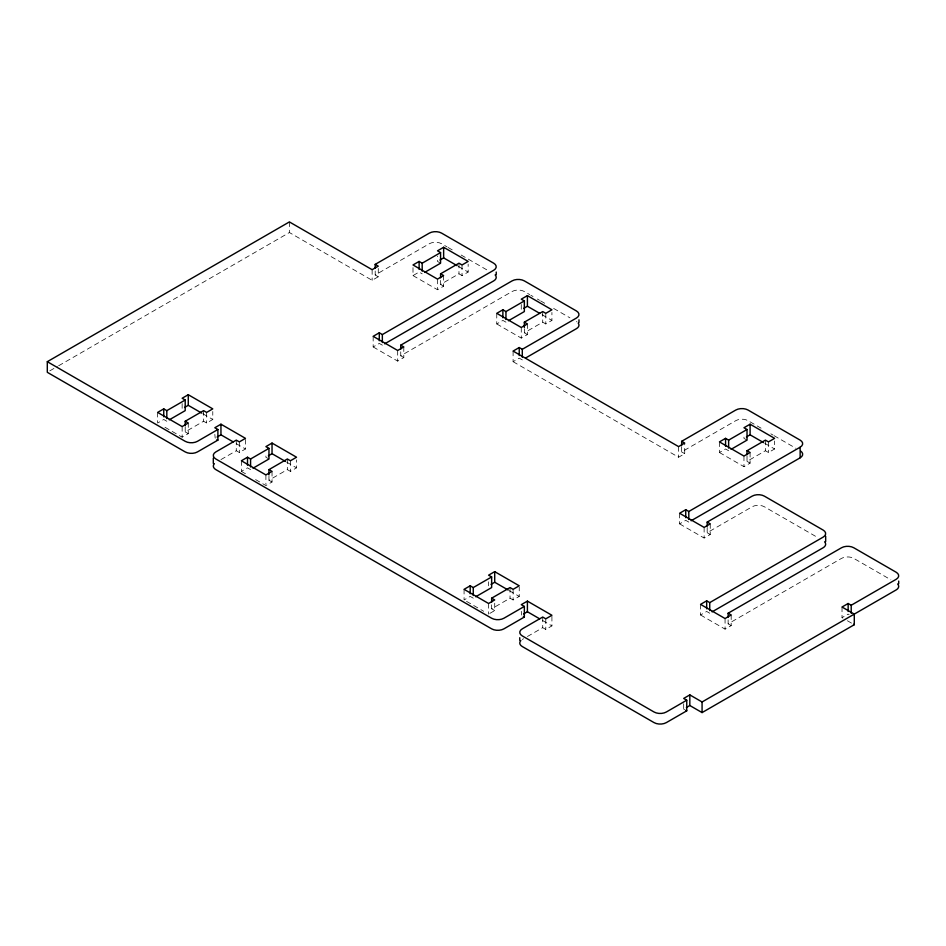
<?xml version="1.0" encoding="UTF-8"?>
<svg xmlns="http://www.w3.org/2000/svg" width="946" height="946" viewBox="0 0 946 946"><rect width="100%" height="100%" fill="white"/><g stroke="black" fill="none" stroke-linecap="round" stroke-linejoin="round"><path stroke-width="0.71" stroke-dasharray="4.73 3.55" d="M49.819 370.844L57.387 366.48M58.652 365.747L289.393 232.527L372.133 280.3L378.27 276.764L378.27 267.47M375.195 271.017L375.195 274.99L429.342 243.737A8.668 5.002 0 0 1 441.593 243.737L447.02 246.871M413 267.623L413 275.582L419.125 272.046L422.188 273.82M185.203 426.563L185.203 431.873L203.591 421.254L206.654 423.028L212.779 419.48L212.779 411.522M440.576 280.454L440.576 284.427L458.964 273.82L462.026 275.582L468.152 272.046L468.152 264.088M164.971 427.273L182.14 437.182L188.266 433.635L188.266 423.028M413 275.582L437.513 289.736L443.639 286.2L443.639 275.582M214.825 434.38L215.203 438.14M373.162 336.327L373.162 346.945L379.287 343.41L382.35 345.172M220.95 459.59L236.275 450.745L239.338 452.507L245.475 448.972L245.475 438.353M400.737 351.806L400.737 355.791L512.082 291.51A8.668 5.002 0 0 1 524.344 291.51L529.76 294.644M373.162 346.945L397.675 361.1L403.8 357.564L403.8 346.945M241.384 460.773L241.384 471.38L247.509 467.844L250.584 469.618M496.756 313.327L496.756 323.946L502.882 320.41L505.956 322.172M268.96 476.252L268.96 480.225L287.348 469.618L290.422 471.38L296.547 467.844L296.547 459.886M524.344 328.806L524.344 332.791L542.72 322.172L545.795 323.946L551.92 320.41L551.92 312.44M272.034 471.38L272.034 481.999L265.897 485.535L253.646 478.463M496.756 323.946L521.27 338.1L527.407 334.565L527.407 323.946M513.099 351.072L513.099 361.691L519.236 358.156L522.298 359.918L525.68 357.966M681.652 446.618L681.652 451.916L735.787 420.663A8.668 5.002 0 0 1 748.05 420.663L761.069 428.183M513.099 361.691L678.589 457.225L684.715 453.69L684.715 443.071M719.445 441.9L719.445 452.507L725.57 448.972L728.633 450.745M491.648 604.813L491.648 608.798L510.036 598.179L513.099 599.953L519.236 596.406L519.236 587.123M747.021 456.055L747.021 461.352L765.409 450.745L768.471 452.507L774.608 448.972L774.608 441.013M489.815 613.398L494.711 610.56L494.711 599.953M719.445 452.507L743.958 466.662L750.095 463.126L750.095 452.507M521.27 611.305L521.66 615.066M679.606 513.252L679.606 523.871L685.732 520.335L688.794 522.097M522.298 639.461L523.576 638.727M527.407 636.516L542.72 627.671L545.783 629.433L551.92 625.897L551.92 615.278M707.182 527.407L707.182 532.716L752.129 506.772A8.668 5.002 0 0 1 764.392 506.772L818.231 537.848M679.606 523.871L704.12 538.026L710.245 534.49L710.245 523.871M700.548 604.376L700.548 614.983L706.674 611.447L709.737 613.221M728.124 619.855L728.124 623.84L841.514 558.377A8.668 5.002 0 0 1 853.777 558.377L890.86 579.792M700.548 614.983L725.062 629.137L731.187 625.602L731.187 614.983M683.686 703.741L683.686 709.051L684.845 708.388M842.023 607.025L842.023 617.643L848.148 614.108L849.106 614.652M448.108 247.497L453.536 250.631M461.128 255.018L487.178 270.059M530.848 295.27L533.024 296.524M537.363 299.031L539.539 300.284M540.615 300.911L546.043 304.044M553.647 308.431L569.918 317.821M770.836 433.824L773.012 435.077M774.1 435.704L795.799 448.238M458.349 266.382L468.152 272.046M542.117 314.746L551.92 320.41M764.794 443.307L774.608 448.972M440.576 263.201L437.513 261.427L437.513 256.118M747.021 440.127L743.958 438.353L743.958 434.38M440.576 284.427L443.639 286.2M524.344 332.791L527.407 334.565M747.021 461.352L750.095 463.126M375.195 274.99L378.27 276.764M681.652 451.916L684.715 453.69M400.737 355.791L403.8 357.564M707.182 532.716L710.245 534.49M842.023 617.643L842.791 618.081M847.38 620.742L851.979 623.39M728.124 623.84L731.187 625.602M202.976 413.828L212.779 419.48M286.744 462.18L296.547 467.844M509.421 590.753L519.236 596.406M268.96 458.999L265.897 457.225L265.897 453.252M236.275 443.662L245.475 448.972M542.72 620.588L551.92 625.897M683.686 709.051L684.644 709.606M166.815 421.254L163.753 419.48L157.627 423.028L157.627 412.409M185.203 431.873L188.266 433.635M268.96 480.225L272.034 481.999M473.26 598.179L470.197 596.406L464.072 599.953L464.072 589.334M491.648 608.798L494.711 610.56M241.384 471.38L246.291 474.218M466.52 601.36L483.678 611.27M768.471 441.9L768.471 452.507M765.409 440.127L765.409 450.745M743.958 456.055L743.958 466.662M725.062 618.53L725.062 629.137M704.12 527.407L704.12 538.026M678.589 446.618L678.589 457.225M545.795 313.327L545.795 323.946M545.783 618.826L545.783 629.433M542.72 311.565L542.72 322.172M542.72 617.052L542.72 627.671M521.27 304.482L521.27 309.791M521.27 327.482L521.27 338.1M513.099 589.334L513.099 599.953M510.036 587.561L510.036 598.179M488.585 581.814L488.585 585.799M488.585 603.489L488.585 614.108M462.026 264.963L462.026 275.582M458.964 263.201L458.964 273.82M437.513 279.117L437.513 289.736M397.675 350.481L397.675 361.1M372.133 269.681L372.133 280.3M290.422 460.773L290.422 471.38M289.393 221.92L289.393 232.527M287.348 458.999L287.348 469.618M265.897 474.927L265.897 484.21M239.338 441.9L239.338 452.507M236.275 440.127L236.275 450.745M206.654 412.409L206.654 423.028M203.591 410.635L203.591 421.254M182.14 403.564L182.14 408.873M182.14 426.563L182.14 437.182M576.433 321.581A8.668 5.002 0 0 1 576.965 321.912"/><path stroke-width="1.42" d="M214.399 463.646A8.668 5.002 0 0 0 215.842 469.618L491.648 628.854A8.668 5.002 0 0 0 503.911 628.854L524.344 617.052L524.344 606.433L503.911 618.235A8.668 5.002 0 0 1 491.648 618.235L215.842 458.999A8.668 5.002 0 0 1 215.842 451.916L236.275 440.127L239.338 441.9L245.475 438.353L220.95 424.198L214.825 427.746L217.887 429.508L217.887 440.127L197.466 451.916A8.668 5.002 0 0 1 185.203 451.916L47.3 372.31L47.3 361.691L289.393 221.92L372.133 269.681L378.27 266.145L375.195 264.383L375.195 268.357M375.195 264.383L429.342 233.118A8.668 5.002 0 0 1 441.593 233.118L493.694 263.201A8.668 5.002 0 0 1 493.694 270.272L382.35 334.565L379.287 332.791L373.162 336.327L397.675 350.481L403.8 346.945L400.737 345.172L400.737 349.157M169.263 419.835L185.203 410.635L185.203 400.028L166.815 410.635L163.753 408.873L157.627 412.409L182.14 426.563L188.266 423.028L185.203 421.254L185.203 425.239M185.203 421.254L203.591 410.635L206.654 412.409L212.779 408.873L188.266 394.719L182.14 398.254L185.203 400.028M424.636 272.401L440.576 263.201L440.576 252.582L422.188 263.201L419.125 261.427L413 264.963L437.513 279.117L443.639 275.582L440.576 273.82L440.576 277.793M440.576 273.82L458.964 263.201L462.026 264.963L468.152 261.427L443.639 247.273L437.513 250.82L440.576 252.582M184.588 407.454L188.266 405.326L201.746 413.118M439.961 260.02L443.639 257.891L457.119 265.672M217.887 429.508L197.466 441.309A8.668 5.002 0 0 1 185.203 441.309L47.3 361.691M217.119 437.028L220.95 434.817L233.213 441.9M384.667 343.836L493.694 280.891A8.668 5.002 0 0 0 495.148 274.931M400.737 345.172L512.082 280.891A8.668 5.002 0 0 1 524.344 280.891L576.433 310.974A8.668 5.002 0 0 1 576.433 318.045L522.298 349.299L519.236 347.537L513.099 351.072L678.589 446.618L684.715 443.071L681.652 441.309L681.652 445.282M253.031 468.199L268.96 458.999L268.96 448.38L250.584 458.999L247.509 457.225L241.384 460.773L265.897 474.927L272.034 471.38L268.96 469.618L268.96 474.927M268.96 469.618L287.348 458.999L290.422 460.773L296.547 457.225L272.034 443.071L265.897 446.618L268.96 448.38M508.404 320.765L524.344 311.565L524.344 300.946L505.956 311.565L502.882 309.791L496.756 313.327L521.27 327.482L527.407 323.946L524.344 322.172L524.344 327.482M524.344 322.172L542.72 311.565L545.795 313.327L551.92 309.791L527.407 295.637L521.27 299.173L524.344 300.946M268.357 455.818L272.034 453.69L285.515 461.471M523.729 308.372L527.407 306.256L539.658 313.327M525.68 357.966L576.433 328.664A8.668 5.002 0 0 0 578.266 323.142M681.652 441.309L735.787 410.044A8.668 5.002 0 0 1 748.05 410.044L800.139 440.127A8.668 5.002 0 0 1 800.139 447.198L800.139 457.817L691.124 520.761M475.72 596.76L491.648 587.561L491.648 576.954L473.26 587.561L470.197 585.799L464.072 589.334L488.585 603.489L494.711 599.953L491.648 598.179L491.648 602.164M491.648 598.179L510.036 587.561L513.099 589.334L519.236 585.799L494.711 571.644L488.585 575.18L491.648 576.954M731.092 449.326L747.021 440.127L747.021 429.508L728.633 440.127L725.57 438.353L719.445 441.9L743.958 456.055L750.095 452.507L747.021 450.745L747.021 454.719M747.021 450.745L765.409 440.127L768.471 441.9L774.608 438.353L750.095 424.198L743.958 427.746L747.021 429.508M491.033 584.38L494.711 582.263L508.203 590.044M746.418 436.946L750.095 434.817L763.576 442.598M520.844 640.572A8.668 5.002 0 0 0 522.298 646.544L654.064 722.614A8.668 5.002 0 0 0 666.327 722.614L686.749 710.824L686.749 700.206L666.327 712.007A8.668 5.002 0 0 1 654.064 712.007L522.298 635.925A8.668 5.002 0 0 1 522.298 628.842L542.72 617.052L545.783 618.826L551.92 615.278L527.407 601.124L521.27 604.671L524.344 606.433M800.139 447.198L688.794 511.49L685.732 509.717L679.606 513.252L704.12 527.407L710.245 523.871L707.182 522.097L707.182 526.082M523.576 613.954L527.407 611.743L539.658 618.826M707.182 522.097L752.129 496.153A8.668 5.002 0 0 1 764.392 496.153L823.126 530.067A8.668 5.002 0 0 1 823.126 537.139L709.737 602.602L706.674 600.84L700.548 604.376L725.062 618.53L731.187 614.983L728.124 613.221L728.124 617.206M712.102 611.861L823.126 547.758A8.668 5.002 0 0 0 824.581 541.786M728.124 613.221L841.514 547.758A8.668 5.002 0 0 1 853.777 547.758L896.158 572.235A8.668 5.002 0 0 1 896.158 579.307L851.211 605.251L848.148 603.489L842.023 607.025L854.285 614.108L854.285 624.715L702.074 712.586L689.823 705.515L686.37 707.502M897.612 583.954A8.668 5.002 0 0 1 896.158 589.926L702.074 701.979L689.823 694.896L683.686 698.444L686.749 700.206M853.517 624.277L854.285 624.715M216.93 439.571L217.887 440.127M523.386 616.496L524.344 617.052M685.803 710.269L686.749 710.824M898.7 581.081L898.7 583.729M851.211 605.251L851.211 613.221M848.148 603.489L848.148 611.447M825.669 536.252L825.669 541.561M750.095 424.198L750.095 434.817M728.633 440.127L728.633 448.085M725.57 438.353L725.57 446.323M709.737 602.602L709.737 610.56M706.674 600.84L706.674 608.798M702.074 701.979L702.074 712.586M689.823 694.896L689.823 705.515M688.794 511.49L688.794 519.449M685.732 509.717L685.732 517.675M578.976 319.819L578.976 322.468M527.407 295.637L527.407 306.256M527.407 601.124L527.407 611.743M522.298 349.299L522.298 357.269M519.756 637.699L519.756 640.347M519.236 347.537L519.236 355.495M505.956 311.565L505.956 319.523M502.882 309.791L502.882 317.75M496.236 272.046L496.236 274.695M494.711 571.644L494.711 582.263M473.26 587.561L473.26 595.531M470.197 585.799L470.197 593.757M443.639 247.273L443.639 257.891M422.188 263.201L422.188 271.159M419.125 261.427L419.125 269.397M382.35 334.565L382.35 342.523M379.287 332.791L379.287 340.749M272.034 443.071L272.034 453.69M250.584 458.999L250.584 466.957M247.509 457.225L247.509 465.196M220.95 424.198L220.95 434.817M213.311 458.112L213.311 463.422M188.266 394.719L188.266 405.326M166.815 410.635L166.815 418.605M163.753 408.873L163.753 416.831M800.671 451.076A8.668 5.002 0 0 1 800.139 457.817"/></g></svg>
